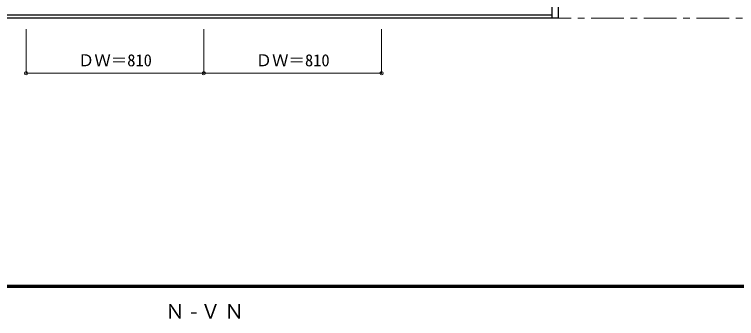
# Model space of a CAD drawing. Units: millimetres, scale not verified. Extents: x -6000 to 5700, y -4307 to 4260.
# Drawn here: x -3558 to -267, y 40 to 1424 of the extents above; entities that cross this region are included whole.
import ezdxf
from ezdxf.enums import TextEntityAlignment as Align

# ---------------------------------------------------------------- set-up
doc = ezdxf.new("R2010")
doc.units = ezdxf.units.MM
doc.header["$LTSCALE"] = 30
doc.header["$PDMODE"] = 32
doc.header["$PDSIZE"] = 15
doc.linetypes.add('CHAIN1', pattern=[8, 5, -1, 1, -1])
for name, color, linetype, lineweight in [('0-4_枠', 3, 'Continuous', 25), ('0-B_寸法', 7, 'Continuous', 9), ('F-0_補助線', 7, 'CHAIN1', 18), ('F-1_枠', 6, 'Continuous', 40)]:
    doc.layers.add(name, color=color, linetype=linetype, lineweight=lineweight)
doc.layers.add('0-A_文字', color=7, linetype='Continuous')
doc.styles.add('ＭＳ ゴシック', font='')
doc.styles.get('ＭＳ ゴシック').set_extended_font_data('MS Gothic')

msp = doc.modelspace()

# ---------------------------------------------------------------- linework, layer by layer
at = {"layer": '0-4_枠'}
for p, q in [((-1108, 1406), (-1108, 3453)), ((-1078, 1406), (-1078, 3453)), ((-1108, 1421), (-4282, 1421)), ((-1078, 1406), (-4312, 1406))]:
    msp.add_line(p, q, dxfattribs=at)
at = {"layer": '0-B_寸法', "color": 4}
for p, q in [((-3505, 1156), (-3505, 1356)), ((-2695, 1156), (-2695, 1356))]:
    msp.add_line(p, q, dxfattribs=at)
msp.add_lwpolyline([(-3505, 1156), (-1885, 1156), (-1885, 1356)], dxfattribs=at)
at = {"layer": '0-B_寸法'}
for p in [(-3505, 1156), (-2695, 1156), (-1885, 1156)]:
    msp.add_point(p, dxfattribs=at)
at = {"layer": 'F-0_補助線'}
msp.add_line((-5490, 1406), (5690, 1406), dxfattribs=at)
at = {"layer": 'F-1_枠'}
for p, q in [((-6000, 190.5), (5700, 190.5)), ((-6000, 187.5), (5700, 187.5)), ((-6000, 184.5), (5700, 184.5))]:
    msp.add_line(p, q, dxfattribs=at)

# ---------------------------------------------------------------- texts
at = {"layer": '0-A_文字', "insert": (-2871.25, 39.5), "char_height": 65.98, "attachment_point": 7, "style": 'ＭＳ ゴシック'}
msp.add_mtext('\\T1.2;Ｎ-ＶＮ', dxfattribs=at)
at = {"layer": '0-B_寸法', "style": 'ＭＳ ゴシック'}
for p in [(-3268.75, 1171), (-2458.75, 1171)]:
    msp.add_text('ＤＷ＝810', height=54.99, dxfattribs=at).set_placement(p, align=Align.BOTTOM_LEFT)

doc.saveas('drawing.dxf')
